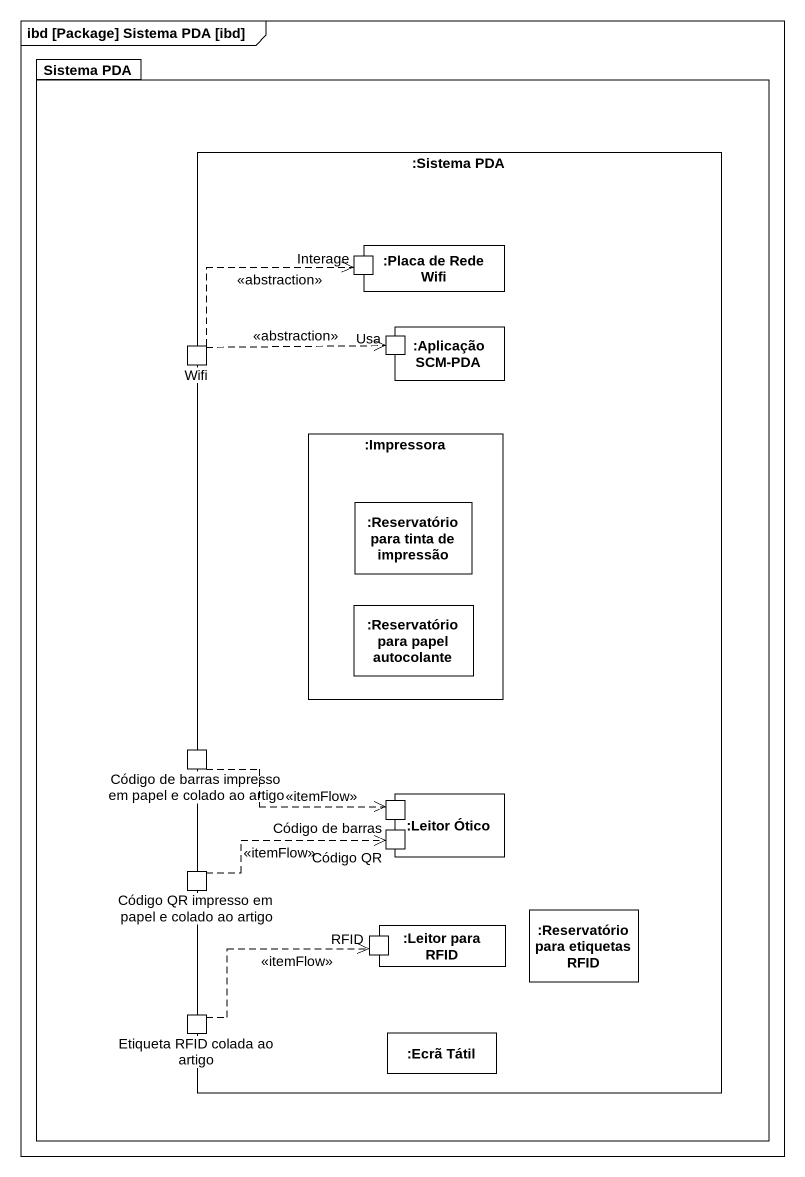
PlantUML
@startuml
mainframe ibd [Package] Sistema PDA [ibd]
package "Sistema PDA" as Sistema_PDA {
  rectangle ":Sistema PDA" as Sistema_PDA_2 {
    rectangle ":Placa de Rede Wifi" as Placa_de_Rede_Wifi {
      port Interage
    }
    port Wifi
    rectangle ":Aplicação SCM-PDA" as Aplicação_SCM_PDA {
      port Usa
    }
    rectangle ":Impressora" as Impressora {
      rectangle ":Reservatório para tinta de impressão" as Reservatório_para_tinta_de
      rectangle ":Reservatório para papel autocolante" as Reservatório_para_papel
    }
    port "Código de barras impresso em papel e colado ao artigo" as Código_de_barras_impresso
    rectangle ":Leitor Ótico" as Leitor_Ótico {
      port "Código de barras" as Código_de_barras
      port "Código QR" as Código_QR
    }
    port "Código QR impresso em papel e colado ao artigo" as Código_QR_impresso_em_papel
    rectangle ":Leitor para RFID" as Leitor_para_RFID {
      port RFID
    }
    rectangle ":Reservatório para etiquetas RFID" as Reservatório_para_etiquetas
    port "Etiqueta RFID colada ao artigo" as Etiqueta_RFID_colada_ao
    rectangle ":Ecrã Tátil" as Ecrã_Tátil
  }
}
Wifi .right.> Interage : <<abstraction>>
Wifi .right.> Usa : <<abstraction>>
Código_de_barras_impresso .right.> Código_de_barras : <<itemFlow>>
Código_QR_impresso_em_papel .right.> Código_QR : <<itemFlow>>
Etiqueta_RFID_colada_ao .right.> RFID : <<itemFlow>>
@enduml
